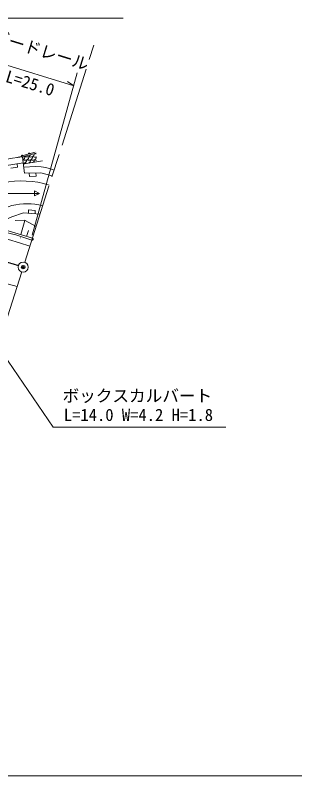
# Model space of a CAD drawing. Units: millimetres, scale not verified. Extents: x 40000 to 680000, y 20000 to 380000.
# Drawn here: x 324570 to 366627, y 205000 to 319334 of the extents above; entities that cross this region are included whole.
import ezdxf
from ezdxf.enums import TextEntityAlignment as Align

# ---------------------------------------------------------------- set-up
doc = ezdxf.new("R2010")
doc.units = ezdxf.units.MM
doc.header["$LTSCALE"] = 1000
doc.header["$PDMODE"] = 32
doc.header["$PDSIZE"] = 500
doc.linetypes.add('CHAIN', pattern=[18.5, 12, -1.5, 3.5, -1.5])
for name, color, linetype, lineweight in [('M-BGD', 7, 'Continuous', 13), ('M-BMK', 2, 'CHAIN', 13), ('M-BMK-HTXT', 7, 'Continuous', 13), ('M-BMK-SRVR', 3, 'Continuous', 13), ('M-STR-HTXT', 7, 'Continuous', 13), ('M-STR-STRC', 7, 'Continuous', 13), ('M-TTL-BAND', 7, 'Continuous', 13)]:
    doc.layers.add(name, color=color, linetype=linetype, lineweight=lineweight)
doc.layers.add('M-OTRS', color=7, linetype='Continuous')
doc.styles.add('ＭＳ ゴシック', font='')
doc.styles.get('ＭＳ ゴシック').set_extended_font_data('MS Gothic')

# ---------------------------------------------------------------- blocks, each defined once
blk = doc.blocks.new('ﾌﾟﾛｯﾄﾏｰｸ-02')
at = {"color": 3, "linetype": 'Continuous', "lineweight": 13}
blk.add_circle((0, 0), 0.5, dxfattribs=at)
blk = doc.blocks.new('ﾌﾟﾛｯﾄﾏｰｸ-01')
at = {"color": 6}
blk.add_point((0, 0), dxfattribs=at)

msp = doc.modelspace()

# ---------------------------------------------------------------- linework, layer by layer
at = {"layer": 'M-BGD'}
for p, q in [((327574, 298747), (325781, 298241)), ((325847, 298079), (327735, 298581)), ((326558, 298492), (326557, 298460)), ((326566, 298520), (326558, 298492)), ((326583, 298551), (326566, 298520)), ((326603, 298572), (326583, 298551)), ((326629, 298590), (326603, 298572)), ((326668, 298600), (326629, 298590)), ((326699, 298599), (326668, 298600)), ((326728, 298591), (326699, 298599)), ((326758, 298574), (326728, 298591)), ((326780, 298554), (326758, 298574)), ((326797, 298528), (326780, 298554)), ((325458, 298116), (324793, 297928)), ((325781, 298241), (325458, 298116)), ((325506, 298194), (325501, 298165)), ((325501, 298165), (325503, 298133)), ((325520, 298226), (325506, 298194)), ((325538, 298249), (325520, 298226)), ((325563, 298269), (325538, 298249)), ((325600, 298284), (325563, 298269)), ((325631, 298285), (325600, 298284)), ((325660, 298280), (325631, 298285)), ((325659, 298030), (325847, 298079)), ((325693, 298266), (325660, 298280)), ((325716, 298248), (325693, 298266)), ((325736, 298224), (325716, 298248)), ((327763, 297289), (326233, 297063)), ((323936, 296357), (324925, 296507)), ((324925, 296507), (324850, 297002)), ((326689, 295612), (326700, 295112)), ((326700, 295112), (327700, 295133)), ((327700, 295133), (327689, 295633)), ((327496, 292178), (327494, 292928)), ((327494, 292928), (328245, 292555)), ((323245, 292542), (328245, 292555)), ((328245, 292555), (327496, 292178)), ((326583, 290054), (326552, 289555)), ((327581, 289993), (326583, 290054)), ((327550, 289494), (327581, 289993)), ((325416, 286364), (326014, 288489)), ((327552, 287619), (327553, 287647)), ((325339, 285866), (325363, 285859)), ((326289, 286081), (326576, 286952))]:
    msp.add_line(p, q, dxfattribs=at)
for points in [[(312149, 289593), (314412, 292524), (314631, 292873), (315848, 294064), (317204, 295153), (318269, 295865), (319974, 296702), (321364, 297218), (322744, 297589), (324187, 297852), (325658, 298035)], [(325975, 295596), (325769, 297142), (325658, 298035)], [(325797, 296928), (326233, 297063), (328661, 297429)], [(302696, 296226), (300963, 293964), (300472, 293221), (300228, 292551), (300164, 291919), (300332, 290937), (300715, 290107), (301261, 289426), (301935, 288861), (302706, 288454), (303293, 288275), (304363, 288093), (306417, 287859), (311310, 287399), (316687, 286802), (319526, 286437), (321205, 286133), (323561, 285597), (325242, 285128), (326770, 284603)], [(313273, 289576), (315151, 292009), (317737, 294426), (320329, 295874), (322942, 296711), (325769, 297142)], [(325931, 296495), (327557, 296574), (328486, 296547), (329164, 296442), (330167, 296155), (330420, 296058)], [(325975, 295596), (328404, 295649), (330147, 295199)], [(328314, 289446), (328308, 289447), (325795, 289602), (324044, 289034), (321091, 287697)], [(327066, 285530), (324657, 286342), (320747, 287198), (311707, 288337)], [(327710, 287551), (325954, 288522), (324574, 288477)], [(327151, 285797), (325509, 286337), (323505, 286901), (321516, 287365)]]:
    msp.add_lwpolyline(points, dxfattribs=at)
for centre, radius, start, end in [((326918, 298573), 564, 238.98573, 353.86735), ((327772, 299041), 564, 245.4106, 266.49455), ((325796, 298595), 564, 260.1031, 309.53605), ((325503, 298116), 564, 291.82598, 358.4658), ((325211, 297637), 564, 338.05386, 358.4658), ((326065, 298105), 564, 238.98573, 358.4658), ((325772, 297626), 564, 270.74823, 358.4658), ((326357, 298584), 564, 238.98573, 335.55729), ((326626, 298094), 564, 238.98573, 358.4658), ((326333, 297615), 564, 297.85023, 358.4658), ((327187, 298083), 564, 238.98573, 353.96632), ((327479, 298562), 564, 238.98573, 298.28212), ((326894, 297604), 564, 317.38777, 358.4658), ((327748, 298071), 564, 238.98573, 271.05894), ((325480, 297147), 564, 344.61867, 358.4658), ((326333, 297615), 564, 238.98573, 259.23921), ((325619, 281187), 13238, 72.06726, 132.73958), ((326363, 281878), 9120, 75.08801, 133.93889), ((326363, 281878), 9120, 75.08801, 133.93889), ((327114, 285672), 150, 251.36021, 71.36021)]:
    msp.add_arc(centre, radius, start, end, dxfattribs=at)
at = {"layer": 'M-BMK'}
for p, q in [((326000, 282185), (336398, 314819)), ((325545, 280756), (315146, 248123))]:
    msp.add_line(p, q, dxfattribs=at)
msp.add_arc((308241, 227757), 56499, 72.68458, 97.87427, dxfattribs=at)
at = {"layer": 'M-STR-HTXT'}
for p, q in [((320632, 312655), (333371, 308742)), ((327104, 286250), (333907, 310668)), ((333371, 308742), (332420, 309367)), ((313125, 282448), (330289, 257405)), ((330289, 257405), (356230, 257405))]:
    msp.add_line(p, q, dxfattribs=at)
msp.add_lwpolyline([(309329, 289909), (321759, 318877), (340811, 318877)], dxfattribs=at)
at = {"layer": 'M-STR-STRC'}
msp.add_lwpolyline([(322200, 279265), (324847, 278567)], dxfattribs=at)
at = {"layer": 'M-TTL-BAND'}
msp.add_line((40000, 205000), (579000, 205000), dxfattribs=at)

# ---------------------------------------------------------------- block references
at = {"layer": 'M-BMK-SRVR', "xscale": 1500, "yscale": 1500}
msp.add_blockref('ﾌﾟﾛｯﾄﾏｰｸ-02', (325772, 281471), dxfattribs=at)
at = {"layer": 'M-OTRS', "xscale": 1000, "yscale": 1000}
msp.add_blockref('ﾌﾟﾛｯﾄﾏｰｸ-01', (325772, 281471), dxfattribs=at)

# ---------------------------------------------------------------- texts
at = {"layer": 'M-BMK-HTXT', "style": 'ＭＳ ゴシック'}
msp.add_text('一般県道串戸田線(旧道)', height=1833, rotation=55.09, dxfattribs=at).set_placement((313159, 311844), align=Align.BOTTOM_LEFT)
at = {"layer": 'M-STR-HTXT', "style": 'ＭＳ ゴシック'}
for s, p in [('ガードレール', (320795, 314886)), ('L=25.0', (322820, 308824))]:
    msp.add_text(s, height=1833, rotation=342.922, dxfattribs=at).set_placement(p, align=Align.BOTTOM_LEFT)
for s, p in [('ボックスカルバート', (331693, 260659)), ('L=14.0 W=4.2 H=1.8', (331884, 257788))]:
    msp.add_text(s, height=1833, dxfattribs=at).set_placement(p, align=Align.BOTTOM_LEFT)

doc.saveas('drawing.dxf')
